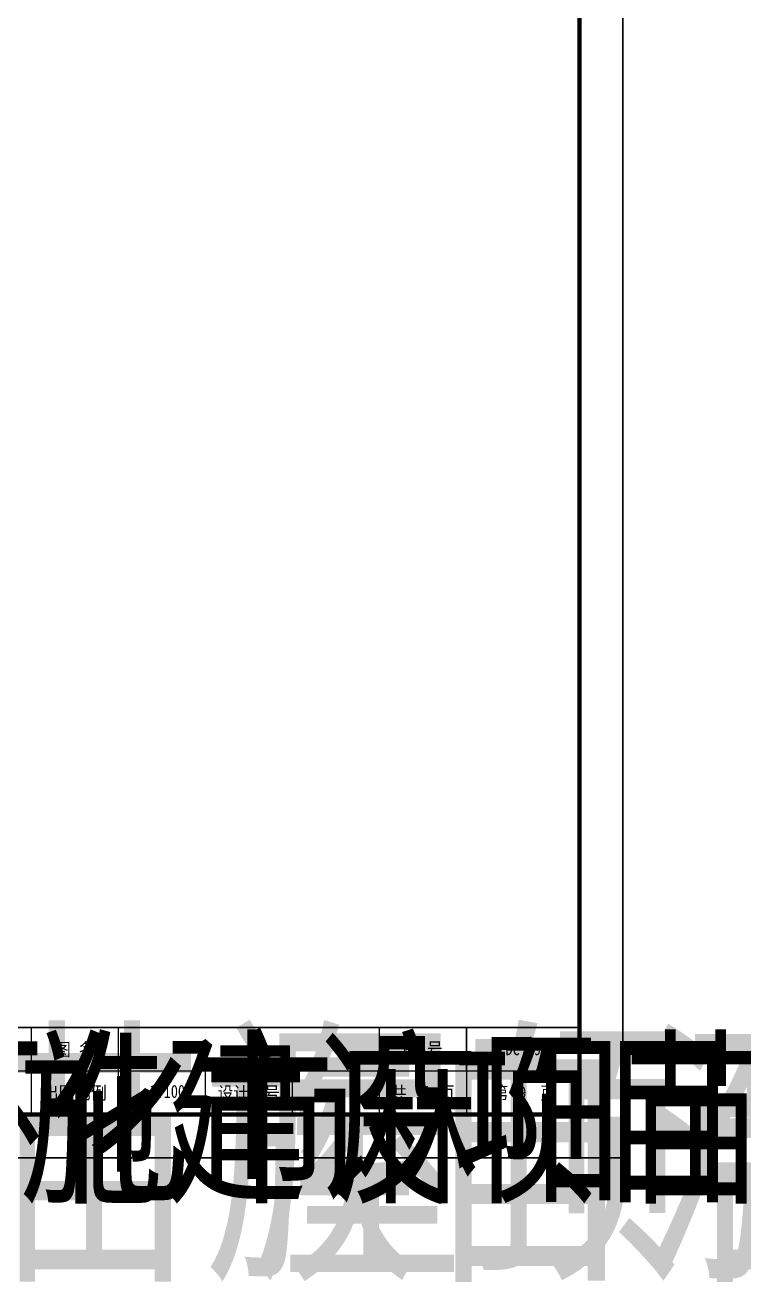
# Model space of a CAD drawing. Extents: x -124594 to 516503, y -3148 to 203159.
# Drawn here: x 410263 to 426781, y 73504 to 102439 of the extents above; entities that cross this region are included whole.
import ezdxf
from ezdxf.enums import TextEntityAlignment as Align

# ---------------------------------------------------------------- set-up
doc = ezdxf.new("R2018")
doc.units = 0
doc.header["$LTSCALE"] = 1000
doc.header["$MEASUREMENT"] = 0
for name, color, linetype in [('PUB_TITLE', 4, 'Continuous'), ('TWT_TITLE', 7, 'Continuous'), ('图签目录', 255, 'Continuous'), ('打印框线', 7, 'Continuous'), ('标准打印框线2025-06-19-05-44', 7, 'Continuous')]:
    doc.layers.add(name, color=color, linetype=linetype)
doc.styles.get("Standard").update_dxf_attribs({"font": 'gbenor.shx', "bigfont": 'gbcbig.shx'})
doc.styles.add('宋体', font='宋体.ttf')

# ---------------------------------------------------------------- blocks, each defined once
blk = doc.blocks.new('ztwj06_202506190545')
for p, q in [((70500, 3000), (70500, 1000)), ((72500, 3000), (72500, 1000)), ((78500, 3000), (78500, 1000)), ((80500, 3000), (80500, 1000)), ((80500, 3000), (80500, 2000)), ((80500, 2000), (80500, 3000)), ((54500, 2000), (83100, 2000)), ((74500, 2000), (74500, 1000)), ((76500, 2000), (76500, 1000))]:
    blk.add_line(p, q)
at = {"const_width": 35.9}
blk.add_lwpolyline([(44100, 3000), (83100, 3000)], dxfattribs=at)
blk.add_point((75100, 1000))
at = {"layer": 'TWT_TITLE', "const_width": 80}
blk.add_lwpolyline([(83100, 1000), (83100, 58400)], dxfattribs=at)
at = {"style": '宋体', "width": 0.9}
for s, height, p in [('图 名', 300, (71500, 2500)), ('图 号', 300, (79500, 2500)), ('出图比例', 300, (71500, 1500)), ('设计编号', 291.2, (75500, 1500)), ('共    页', 300, (79500, 1500)), ('第    页', 300, (81830, 1500))]:
    blk.add_text(s, height=height, rotation=360, dxfattribs=at).set_placement(p, align=Align.MIDDLE)
at = {"layer": '图签目录', "lineweight": 30, "width": 0.8, "flags": 104}
for tag, p in [('建设单位', (59500, 2466)), ('工程名称', (67500, 2492)), ('图纸名称', (75500, 2500))]:
    blk.add_attdef(tag, text='', height=300, dxfattribs=at).set_placement(p, align=Align.MIDDLE_CENTER)
at = {"layer": '图签目录', "style": '宋体', "width": 0.8}
for tag, p in [('图纸编号', (81808, 2513)), ('图纸时间', (73625, 1528)), ('设计号', (77500, 1500))]:
    blk.add_attdef(tag, text='', height=300, dxfattribs=at).set_placement(p, align=Align.MIDDLE)
for tag, p in [('65', (79497, 1364)), ('3', (81797, 1347))]:
    blk.add_attdef(tag, text='', height=300, dxfattribs=at).set_placement(p, align=Align.CENTER)

msp = doc.modelspace()

# ---------------------------------------------------------------- linework, layer by layer
at = {"layer": 'PUB_TITLE'}
msp.add_lwpolyline([(339903, 76379), (424003, 76379), (424003, 135779), (339903, 135779)], close=True, dxfattribs=at)
at = {"layer": 'PUB_TITLE', "const_width": 100}
msp.add_lwpolyline([(342403, 77379), (423003, 77379), (423003, 134779), (342403, 134779)], close=True, dxfattribs=at)
at = {"layer": '打印框线'}
msp.add_lwpolyline([(339903, 76379), (339903, 135779), (424003, 135779), (424003, 76379)], close=True, dxfattribs=at)
at = {"layer": '标准打印框线2025-06-19-05-44', "const_width": 20}
msp.add_lwpolyline([(339903, 76379), (424003, 76379), (424003, 135779), (339903, 135779)], close=True, dxfattribs=at)

# ---------------------------------------------------------------- block references
at = {"layer": '打印框线'}
ref = msp.add_blockref('ztwj06_202506190545', (249590, 76379), dxfattribs=at)
lines = msp.add_mtext('\\W0.8000;怀化市麻阳苗族自治县省级工业集中区标准化厂房及配套基础设施建设项目', dxfattribs={"layer": '图签目录', "insert": (317090, 78871), "char_height": 3194.69, "attachment_point": 1})
ref.add_attrib('工程名称', '', (317090, 78871), dxfattribs={"flags": 104}).embed_mtext(lines)
ref = msp.add_blockref('ztwj06_202506190545', (339903, 76379), dxfattribs=at)
lines = msp.add_mtext('\\W0.8000;麻阳苗族自治县工业园投资开发有限公司', dxfattribs={"layer": '图签目录', "insert": (399403, 78846), "char_height": 4792.03, "attachment_point": 1})
ref.add_attrib('建设单位', '', (399403, 78846), dxfattribs={"flags": 104}).embed_mtext(lines)
lines = msp.add_mtext('\\W0.8000;怀化市麻阳苗族自治县省级工业集中区标准化厂房及配套基础设施建设项目', dxfattribs={"layer": '图签目录', "insert": (407403, 78871), "char_height": 3194.69, "attachment_point": 1})
ref.add_attrib('工程名称', '', (407403, 78871), dxfattribs={"flags": 104}).embed_mtext(lines)
lines = msp.add_mtext('\\W0.8000;屋顶强电平面图', dxfattribs={"layer": '图签目录', "insert": (415403, 78879), "char_height": 4792.03, "attachment_point": 1})
ref.add_attrib('图纸名称', '', (415403, 78879), dxfattribs={"flags": 104}).embed_mtext(lines)
ref.add_attrib('图纸编号', 'DC-09', dxfattribs={"layer": '图签目录', "height": 300, "style": '宋体', "width": 0.8}).set_placement((421712, 78892), align=Align.MIDDLE)
ref.add_attrib('65', '14', dxfattribs={"layer": '图签目录', "height": 300, "style": '宋体', "width": 0.8}).set_placement((419400, 77743), align=Align.CENTER)
ref.add_attrib('图纸时间', '1:100', dxfattribs={"layer": '图签目录', "height": 300, "style": '宋体', "width": 0.8}).set_placement((413529, 77907), align=Align.MIDDLE)
ref.add_attrib('3', '9', dxfattribs={"layer": '图签目录', "height": 300, "style": '宋体', "width": 0.8}).set_placement((421700, 77726), align=Align.CENTER)

doc.saveas('drawing.dxf')
